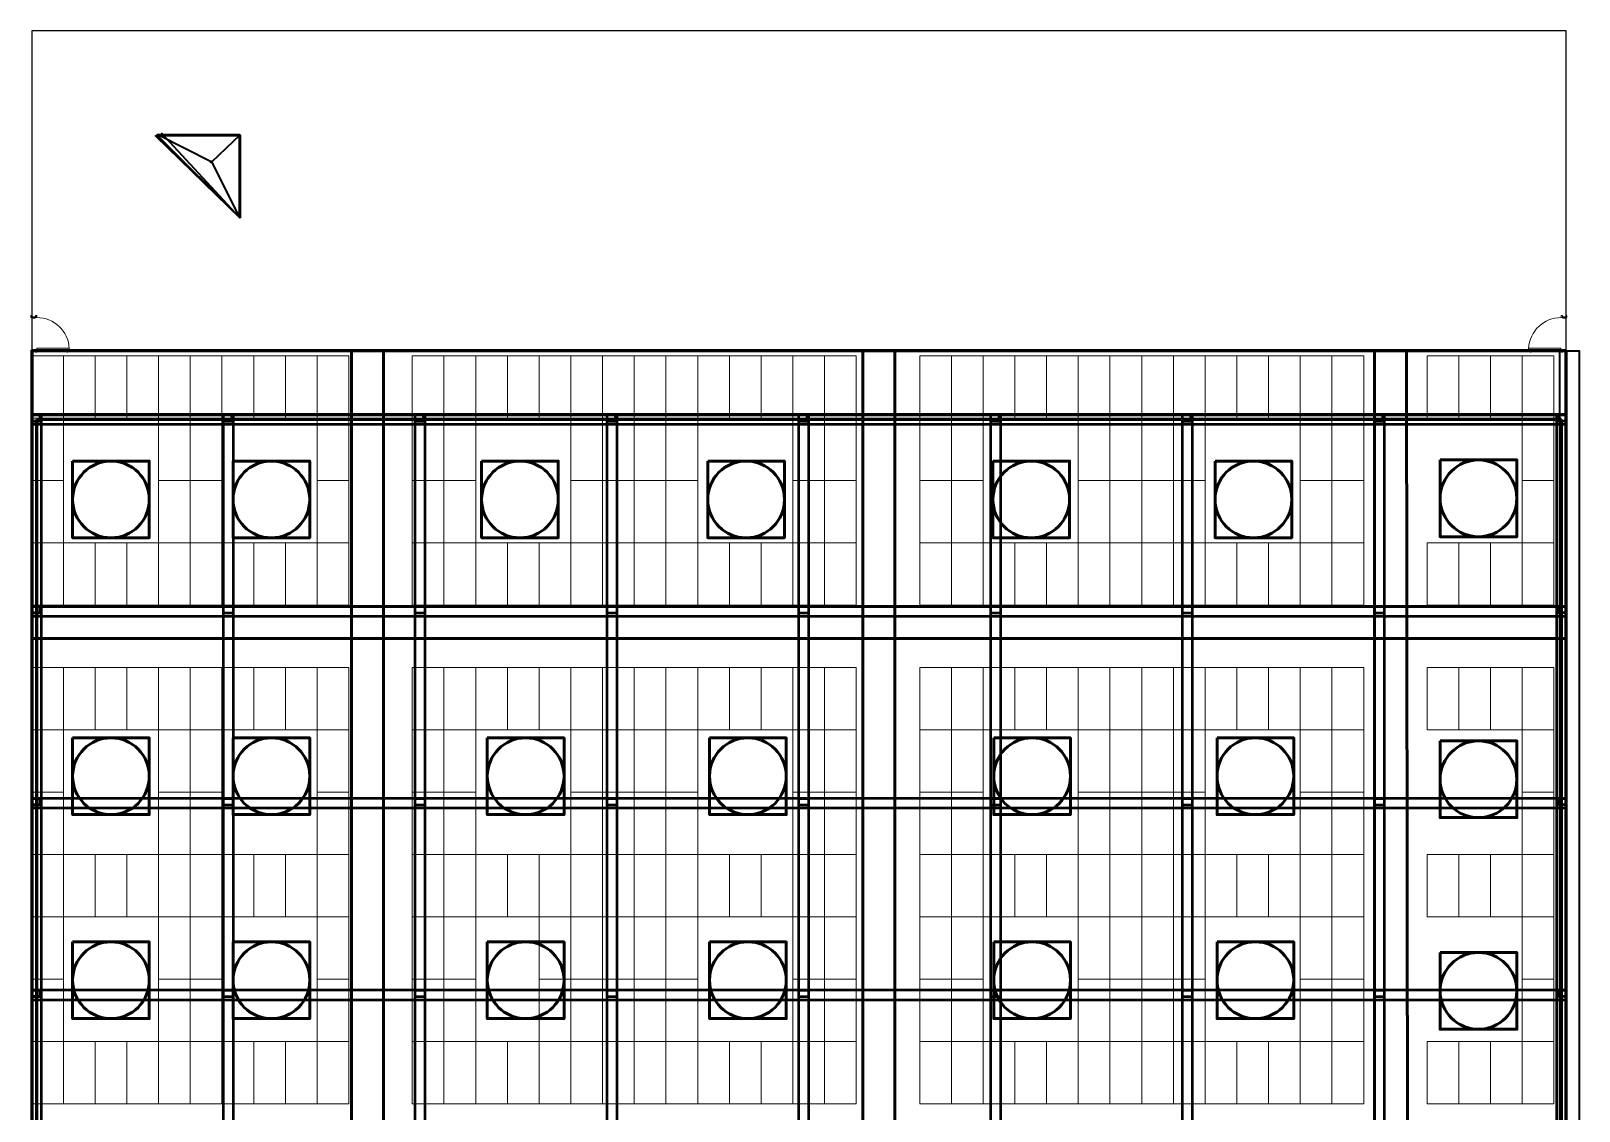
# Model space of a CAD drawing. Header units: metres. Extents: x 0 to 198, y 0 to 108.
# Drawn here: x 39.98 to 88.4, y 74.22 to 108 of the extents above; entities that cross this region are included whole.
import ezdxf

# ---------------------------------------------------------------- set-up
doc = ezdxf.new("R2010")
doc.units = ezdxf.units.M
for name, color, linetype, lineweight in [('0-Object', 7, 'Continuous', 50), ('A-AREA', 7, 'Continuous', 5), ('A-CLNG', 226, 'Continuous', 25), ('A-COLS', 1, 'Continuous', 50), ('A-ROOF', 226, 'Continuous', 53), ('A-WALL', 7, 'Continuous', 60), ('C-WALL', 7, 'Continuous', 60), ('C-WATR', 174, 'Continuous', 35), ('E-CONT', 110, 'Continuous', 9), ('E-GRND', 94, 'Continuous', 35), ('S-BEAM', 1, 'Continuous', 50), ('S-FNDN', 22, 'Continuous', 60), ('www.cadblocksfree.com', 7, 'Continuous', 5)]:
    doc.layers.add(name, color=color, linetype=linetype, lineweight=lineweight)

# ---------------------------------------------------------------- blocks, each defined once
blk = doc.blocks.new('*U16')
at = {"layer": 'S-BEAM'}
blk.add_lwpolyline([(24, 0.15), (-24, 0.15), (-24, -0.15), (24, -0.15)], close=True, dxfattribs=at)
blk = doc.blocks.new('*U17')
at = {"layer": 'S-BEAM', "color": 0, "linetype": 'ByBlock', "lineweight": -2, "transparency": 16777216}
for p in [(0, 0), (0, -6), (0, -12), (0, -18), (0, -24), (0, -30), (0, -36), (0, -42)]:
    blk.add_blockref('*U16', p, dxfattribs=at)
blk = doc.blocks.new('*U21')
at = {"layer": '0-Object'}
for points in [[(1.293, 0, -4.441), (-1.283, 0, 0.02), (1.293, 0, 0.02), (-1.293, 0, -4.441)], [(1.293, 0, -0.02), (-1.283, 0, 4.441), (1.293, 0, 4.441), (-1.293, 0, -0.02)]]:
    blk.add_polyline3d(points, dxfattribs=at)
blk = doc.blocks.new('*U18')
at = {"layer": 'E-GRND', "color": 0, "linetype": 'ByBlock', "lineweight": -2, "transparency": 16777216}
blk.add_blockref('*U21', (52, 46.707, 4.971), dxfattribs=at)
blk = doc.blocks.new('*U19')
at = {"layer": '0-Object'}
for points in [[(1.293, 0, -4.441), (-1.283, 0, 0.02), (1.293, 0, 0.02), (-1.293, 0, -4.441)], [(1.293, 0, -0.02), (-1.283, 0, 4.441), (1.293, 0, 4.441), (-1.293, 0, -0.02)]]:
    blk.add_polyline3d(points, dxfattribs=at)
blk = doc.blocks.new('*U20')
at = {"layer": 'E-GRND', "color": 0, "linetype": 'ByBlock', "lineweight": -2, "transparency": 16777216}
blk.add_blockref('*U19', (52, 46.707, 4.971), dxfattribs=at)
blk = doc.blocks.new('A$C3338b6e3')
at = {"layer": 'C-WATR'}
for p in [(0, 0), (0.6, 0.2)]:
    blk.add_line(p, (0.6, 0), dxfattribs=at)
blk = doc.blocks.new('A$C63CC0DB2')
at = {"layer": 'www.cadblocksfree.com', "lineweight": 5}
for p, q in [((-36, -13), (-36, 16)), ((-34, -13), (-34, 16)), ((16, 19), (-33, 19)), ((-33, 17), (16, 17)), ((0, 0), (0, -100)), ((17, -82), (17, 16)), ((19, 16), (19, -82)), ((891, 16), (891, -82)), ((893, -82), (893, 16)), ((894, 19), (943, 19)), ((943, 17), (894, 17)), ((910, 0), (910, -100)), ((944, -13), (944, 16)), ((946, -13), (946, 16)), ((-36, -4), (-36, -13)), ((-36, -132), (-36, -103)), ((-36, -112), (-36, -103)), ((-34, -103), (-34, -132)), ((-26, -14), (-33, -14)), ((-33, -16), (-26, -16)), ((-26, -100), (-33, -100)), ((-26, -102), (-33, -102)), ((-33, -133), (16, -133)), ((16, -135), (-33, -135)), ((-26, -16), (-26, -14)), ((-26, -100), (-26, -102)), ((0, -100), (-26, -100)), ((27, -142), (13, -142)), ((15, -33), (15, -133)), ((15, -33), (15, -33)), ((17, -33), (15, -33)), ((17, -33), (17, -132)), ((19, -82), (17, -82)), ((17, -132), (17, -95)), ((19, -43), (19, -36)), ((19, -43), (21, -43)), ((21, -43), (19, -43)), ((19, -132), (19, -94)), ((20, -91), (32, -91)), ((20, -93), (32, -93)), ((29, -93), (20, -93)), ((20, -135), (20, -149)), ((20, -142), (20, -135)), ((21, -36), (21, -43)), ((22, -33), (32, -33)), ((22, -33), (29, -33)), ((32, -35), (22, -35)), ((27, -1006), (27, -148)), ((32, -143), (62, -143)), ((33, -90), (33, -36)), ((35, -36), (35, -90)), ((67, -1006), (67, -148)), ((875, -36), (875, -90)), ((877, -90), (877, -36)), ((888, -33), (878, -33)), ((878, -35), (888, -35)), ((890, -91), (878, -91)), ((890, -93), (878, -93)), ((888, -33), (881, -33)), ((881, -93), (890, -93)), ((889, -36), (889, -43)), ((891, -43), (889, -43)), ((889, -43), (891, -43)), ((891, -43), (891, -36)), ((891, -82), (893, -82)), ((891, -132), (891, -94)), ((893, -33), (893, -132)), ((895, -33), (893, -33)), ((893, -132), (893, -95)), ((943, -133), (894, -133)), ((894, -135), (943, -135)), ((895, -33), (895, -133)), ((895, -33), (895, -33)), ((936, -100), (910, -100)), ((936, -14), (943, -14)), ((936, -16), (936, -14)), ((936, -16), (943, -16)), ((943, -100), (936, -100)), ((936, -100), (936, -102)), ((936, -102), (943, -102)), ((944, -103), (944, -132)), ((946, -4), (946, -13)), ((946, -132), (946, -103)), ((946, -112), (946, -103)), ((-43, -957), (-43, -957)), ((22, -944), (-30, -944)), ((22, -969), (-30, -969)), ((27, -932), (22, -932)), ((22, -932), (22, -944)), ((22, -944), (22, -969)), ((22, -969), (22, -982)), ((27, -982), (22, -982)), ((27, -932), (27, -982)), ((32, -1011), (62, -1011))]:
    blk.add_line(p, q, dxfattribs=at)
blk.add_circle((20, -142), 7, dxfattribs=at)
for centre, radius, start, end in [((-33, 16), 3, 90, 180), ((-33, 16), 1, 90, 180), ((16, 16), 3, 0, 90), ((16, 16), 1, 0, 90), ((894, 16), 3, 90, 180), ((894, 16), 1, 90, 180), ((943, 16), 3, 0, 90), ((943, 16), 1, 0, 90), ((-33, -13), 3, 180, 270), ((-33, -103), 3, 90, 180), ((-33, -132), 3, 180, 270), ((-33, -13), 1, 180, 270), ((-33, -103), 1, 90, 180), ((-33, -132), 1, 180, 270), ((16, -132), 1, 270, 0), ((16, -132), 3, 270, 0), ((20, -94), 3, 90, 180), ((22, -36), 3, 90, 180), ((20, -94), 1, 90, 180), ((22, -36), 1, 90, 180), ((32, -148), 5, 90, 180), ((32, -36), 3, 0, 90), ((32, -36), 1, 0, 90), ((32, -90), 1, 270, 0), ((32, -90), 3, 270, 0), ((19, -142), 870, 272.836, 0.4331), ((62, -148), 5, 0, 90), ((878, -36), 3, 90, 180), ((878, -90), 3, 180, 270), ((878, -36), 1, 90, 180), ((878, -90), 1, 180, 270), ((888, -36), 3, 0, 90), ((888, -36), 1, 0, 90), ((890, -94), 3, 0, 90), ((890, -94), 1, 0, 90), ((894, -132), 3, 180, 270), ((894, -132), 1, 180, 270), ((943, -13), 1, 270, 0), ((943, -13), 3, 270, 0), ((943, -103), 3, 0, 90), ((943, -103), 1, 0, 90), ((943, -132), 1, 270, 0), ((943, -132), 3, 270, 0), ((-30, -957), 12.5, 90, 180), ((-30, -957), 12.5, 180, 270), ((32, -1006), 5, 180, 270), ((62, -1006), 5, 270, 0)]:
    blk.add_arc(centre, radius, start, end, dxfattribs=at)

msp = doc.modelspace()

# ---------------------------------------------------------------- linework, layer by layer
for p, q in [((88, 108), (40, 108)), ((40, 108), (40, 40)), ((88, 40), (88, 108))]:
    msp.add_line(p, q)
at = {"layer": 'A-AREA'}
for p, q in [((88, 96), (40, 96)), ((40, 96), (40, 46)), ((88, 46), (88, 96))]:
    msp.add_line(p, q, dxfattribs=at)
at = {"layer": 'A-CLNG'}
for p, q in [((88, 98), (40, 98)), ((40, 98), (40, 44)), ((88, 44), (88, 98))]:
    msp.add_line(p, q, dxfattribs=at)
at = {"layer": 'A-COLS'}
for points in [[(40.25, 95.8), (40, 95.8), (40, 96), (40.25, 96)], [(46.25, 95.8), (46, 95.8), (46, 96), (46.25, 96)], [(52.25, 95.8), (52, 95.8), (52, 96), (52.25, 96)], [(58.25, 95.8), (58, 95.8), (58, 96), (58.25, 96)], [(64.25, 95.8), (64, 95.8), (64, 96), (64.25, 96)], [(70.25, 95.8), (70, 95.8), (70, 96), (70.25, 96)], [(76.25, 95.8), (76, 95.8), (76, 96), (76.25, 96)], [(82.25, 95.8), (82, 95.8), (82, 96), (82.25, 96)], [(88, 95.8), (87.75, 95.8), (87.75, 96), (88, 96)], [(40.25, 89.8), (40, 89.8), (40, 90), (40.25, 90)], [(88, 89.8), (87.75, 89.8), (87.75, 90), (88, 90)], [(40.25, 83.8), (40, 83.8), (40, 84), (40.25, 84)], [(88, 83.8), (87.75, 83.8), (87.75, 84), (88, 84)], [(40.25, 77.8), (40, 77.8), (40, 78), (40.25, 78)], [(88, 77.8), (87.75, 77.8), (87.75, 78), (88, 78)]]:
    msp.add_lwpolyline(points, close=True, dxfattribs=at)
at = {"layer": 'A-ROOF'}
for p, q in [((50, 98), (50, 51)), ((50, 98), (51, 98)), ((51, 98), (51, 44)), ((66, 98), (66, 44)), ((67, 98), (66, 98)), ((67, 44), (67, 98)), ((82, 98), (82, 44)), ((83, 98), (82, 98)), ((83.081, 44), (83, 98)), ((40, 90), (40, 89)), ((40, 90), (88, 90)), ((88, 88.985), (88, 89.985)), ((40, 89), (88, 89))]:
    msp.add_line(p, q, dxfattribs=at)
for points in [[(41.28, 94.549), (41.28, 92.149), (43.68, 92.149), (43.68, 94.549)], [(46.298, 94.549), (46.298, 92.149), (48.698, 92.149), (48.698, 94.549)], [(54.073, 94.549), (54.073, 92.149), (56.473, 92.149), (56.473, 94.549)], [(61.146, 94.549), (61.146, 92.149), (63.546, 92.149), (63.546, 94.549)], [(70.066, 94.549), (70.066, 92.149), (72.466, 92.149), (72.466, 94.549)], [(77.015, 94.549), (77.015, 92.149), (79.415, 92.149), (79.415, 94.549)], [(84.055, 94.584), (84.055, 92.184), (86.455, 92.184), (86.455, 94.584)], [(41.28, 85.893), (41.28, 83.493), (43.68, 83.493), (43.68, 85.893)], [(46.299, 85.893), (46.299, 83.493), (48.699, 83.493), (48.699, 85.893)], [(54.252, 85.893), (54.252, 83.493), (56.652, 83.493), (56.652, 85.893)], [(61.203, 85.893), (61.203, 83.493), (63.603, 83.493), (63.603, 85.893)], [(70.093, 85.893), (70.093, 83.493), (72.493, 83.493), (72.493, 85.893)], [(77.076, 85.893), (77.076, 83.493), (79.476, 83.493), (79.476, 85.893)], [(84.055, 85.797), (84.055, 83.397), (86.455, 83.397), (86.455, 85.797)], [(41.28, 79.512), (41.28, 77.112), (43.68, 77.112), (43.68, 79.512)], [(46.299, 79.512), (46.299, 77.112), (48.699, 77.112), (48.699, 79.512)], [(54.252, 79.512), (54.252, 77.112), (56.652, 77.112), (56.652, 79.512)], [(61.203, 79.512), (61.203, 77.112), (63.603, 77.112), (63.603, 79.512)], [(70.093, 79.512), (70.093, 77.112), (72.493, 77.112), (72.493, 79.512)], [(77.076, 79.512), (77.076, 77.112), (79.476, 77.112), (79.476, 79.512)], [(84.055, 79.179), (84.055, 76.779), (86.455, 76.779), (86.455, 79.179)]]:
    msp.add_lwpolyline(points, close=True, dxfattribs=at)
for centre in [(42.48, 93.349), (47.498, 93.349), (55.273, 93.349), (62.346, 93.349), (71.266, 93.349), (78.215, 93.349), (85.255, 93.384), (42.48, 84.693), (47.499, 84.693), (55.452, 84.693), (62.403, 84.693), (71.293, 84.693), (78.276, 84.693), (85.255, 84.597), (42.48, 78.312), (47.499, 78.312), (55.452, 78.312), (62.403, 78.312), (71.293, 78.312), (78.276, 78.312), (85.255, 77.979)]:
    msp.add_circle(centre, 1.2, dxfattribs=at)
at = {"layer": 'A-WALL'}
for p, q in [((88, 96), (40, 96)), ((40, 96), (40, 46)), ((88, 46), (88, 96)), ((87.85, 95.85), (40.15, 95.85)), ((40.15, 95.85), (40.15, 50.15)), ((87.85, 52), (87.85, 95.85))]:
    msp.add_line(p, q, dxfattribs=at)
at = {"layer": 'C-WATR'}
msp.add_lwpolyline([(87.8, 98), (88.4, 98), (88.4, 44), (87.8, 44)], close=True, dxfattribs=at)
at = {"layer": 'E-CONT'}
for points in [[(40, 95.893), (40.992, 95.893), (40.992, 97.843), (40, 97.843)], [(40.992, 95.893), (41.984, 95.893), (41.984, 97.843), (40.992, 97.843)], [(41.984, 95.893), (42.976, 95.893), (42.976, 97.843), (41.984, 97.843)], [(42.976, 95.893), (43.968, 95.893), (43.968, 97.843), (42.976, 97.843)], [(43.968, 95.893), (44.96, 95.893), (44.96, 97.843), (43.968, 97.843)], [(44.96, 95.893), (45.952, 95.893), (45.952, 97.843), (44.96, 97.843)], [(45.952, 95.893), (46.944, 95.893), (46.944, 97.843), (45.952, 97.843)], [(46.944, 95.893), (47.936, 95.893), (47.936, 97.843), (46.944, 97.843)], [(47.936, 95.893), (48.928, 95.893), (48.928, 97.843), (47.936, 97.843)], [(48.928, 95.893), (49.92, 95.893), (49.92, 97.843), (48.928, 97.843)], [(51.904, 95.893), (52.896, 95.893), (52.896, 97.843), (51.904, 97.843)], [(52.896, 95.893), (53.888, 95.893), (53.888, 97.843), (52.896, 97.843)], [(53.888, 95.893), (54.88, 95.893), (54.88, 97.843), (53.888, 97.843)], [(54.88, 95.893), (55.872, 95.893), (55.872, 97.843), (54.88, 97.843)], [(55.872, 95.893), (56.864, 95.893), (56.864, 97.843), (55.872, 97.843)], [(56.864, 95.893), (57.856, 95.893), (57.856, 97.843), (56.864, 97.843)], [(57.856, 95.893), (58.848, 95.893), (58.848, 97.843), (57.856, 97.843)], [(58.848, 95.893), (59.84, 95.893), (59.84, 97.843), (58.848, 97.843)], [(59.84, 95.893), (60.832, 95.893), (60.832, 97.843), (59.84, 97.843)], [(60.832, 95.893), (61.824, 95.893), (61.824, 97.843), (60.832, 97.843)], [(61.824, 95.893), (62.816, 95.893), (62.816, 97.843), (61.824, 97.843)], [(62.816, 95.893), (63.808, 95.893), (63.808, 97.843), (62.816, 97.843)], [(63.808, 95.893), (64.8, 95.893), (64.8, 97.843), (63.808, 97.843)], [(64.8, 95.893), (65.792, 95.893), (65.792, 97.843), (64.8, 97.843)], [(67.776, 95.893), (68.768, 95.893), (68.768, 97.843), (67.776, 97.843)], [(68.768, 95.893), (69.76, 95.893), (69.76, 97.843), (68.768, 97.843)], [(69.76, 95.893), (70.752, 95.893), (70.752, 97.843), (69.76, 97.843)], [(70.752, 95.893), (71.744, 95.893), (71.744, 97.843), (70.752, 97.843)], [(71.744, 95.893), (72.736, 95.893), (72.736, 97.843), (71.744, 97.843)], [(72.736, 95.893), (73.728, 95.893), (73.728, 97.843), (72.736, 97.843)], [(73.728, 95.893), (74.72, 95.893), (74.72, 97.843), (73.728, 97.843)], [(74.72, 95.893), (75.712, 95.893), (75.712, 97.843), (74.72, 97.843)], [(75.712, 95.893), (76.704, 95.893), (76.704, 97.843), (75.712, 97.843)], [(76.704, 95.893), (77.696, 95.893), (77.696, 97.843), (76.704, 97.843)], [(77.696, 95.893), (78.688, 95.893), (78.688, 97.843), (77.696, 97.843)], [(78.688, 95.893), (79.68, 95.893), (79.68, 97.843), (78.688, 97.843)], [(79.68, 95.893), (80.672, 95.893), (80.672, 97.843), (79.68, 97.843)], [(80.672, 95.893), (81.664, 95.893), (81.664, 97.843), (80.672, 97.843)], [(83.648, 95.893), (84.64, 95.893), (84.64, 97.843), (83.648, 97.843)], [(84.64, 95.893), (85.632, 95.893), (85.632, 97.843), (84.64, 97.843)], [(85.632, 95.893), (86.624, 95.893), (86.624, 97.843), (85.632, 97.843)], [(86.624, 95.893), (87.616, 95.893), (87.616, 97.843), (86.624, 97.843)], [(40, 93.943), (40.992, 93.943), (40.992, 95.893), (40, 95.893)], [(43.968, 93.943), (44.96, 93.943), (44.96, 95.893), (43.968, 95.893)], [(44.96, 93.943), (45.952, 93.943), (45.952, 95.893), (44.96, 95.893)], [(48.928, 93.943), (49.92, 93.943), (49.92, 95.893), (48.928, 95.893)], [(51.904, 93.943), (52.896, 93.943), (52.896, 95.893), (51.904, 95.893)], [(52.896, 93.943), (53.888, 93.943), (53.888, 95.893), (52.896, 95.893)], [(56.864, 93.943), (57.856, 93.943), (57.856, 95.893), (56.864, 95.893)], [(57.856, 93.943), (58.848, 93.943), (58.848, 95.893), (57.856, 95.893)], [(58.848, 93.943), (59.84, 93.943), (59.84, 95.893), (58.848, 95.893)], [(59.84, 93.943), (60.832, 93.943), (60.832, 95.893), (59.84, 95.893)], [(63.808, 93.943), (64.8, 93.943), (64.8, 95.893), (63.808, 95.893)], [(64.8, 93.943), (65.792, 93.943), (65.792, 95.893), (64.8, 95.893)], [(67.776, 93.943), (68.768, 93.943), (68.768, 95.893), (67.776, 95.893)], [(68.768, 93.943), (69.76, 93.943), (69.76, 95.893), (68.768, 95.893)], [(72.736, 93.943), (73.728, 93.943), (73.728, 95.893), (72.736, 95.893)], [(73.728, 93.943), (74.72, 93.943), (74.72, 95.893), (73.728, 95.893)], [(74.72, 93.943), (75.712, 93.943), (75.712, 95.893), (74.72, 95.893)], [(75.712, 93.943), (76.704, 93.943), (76.704, 95.893), (75.712, 95.893)], [(79.68, 93.943), (80.672, 93.943), (80.672, 95.893), (79.68, 95.893)], [(80.672, 93.943), (81.664, 93.943), (81.664, 95.893), (80.672, 95.893)], [(86.624, 93.943), (87.616, 93.943), (87.616, 95.893), (86.624, 95.893)], [(40, 91.993), (40.992, 91.993), (40.992, 93.943), (40, 93.943)], [(43.968, 91.993), (44.96, 91.993), (44.96, 93.943), (43.968, 93.943)], [(44.96, 91.993), (45.952, 91.993), (45.952, 93.943), (44.96, 93.943)], [(48.928, 91.993), (49.92, 91.993), (49.92, 93.943), (48.928, 93.943)], [(51.904, 91.993), (52.896, 91.993), (52.896, 93.943), (51.904, 93.943)], [(52.896, 91.993), (53.888, 91.993), (53.888, 93.943), (52.896, 93.943)], [(56.864, 91.993), (57.856, 91.993), (57.856, 93.943), (56.864, 93.943)], [(57.856, 91.993), (58.848, 91.993), (58.848, 93.943), (57.856, 93.943)], [(58.848, 91.993), (59.84, 91.993), (59.84, 93.943), (58.848, 93.943)], [(59.84, 91.993), (60.832, 91.993), (60.832, 93.943), (59.84, 93.943)], [(63.808, 91.993), (64.8, 91.993), (64.8, 93.943), (63.808, 93.943)], [(64.8, 91.993), (65.792, 91.993), (65.792, 93.943), (64.8, 93.943)], [(67.776, 91.993), (68.768, 91.993), (68.768, 93.943), (67.776, 93.943)], [(68.768, 91.993), (69.76, 91.993), (69.76, 93.943), (68.768, 93.943)], [(72.736, 91.993), (73.728, 91.993), (73.728, 93.943), (72.736, 93.943)], [(73.728, 91.993), (74.72, 91.993), (74.72, 93.943), (73.728, 93.943)], [(74.72, 91.993), (75.712, 91.993), (75.712, 93.943), (74.72, 93.943)], [(75.712, 91.993), (76.704, 91.993), (76.704, 93.943), (75.712, 93.943)], [(79.68, 91.993), (80.672, 91.993), (80.672, 93.943), (79.68, 93.943)], [(80.672, 91.993), (81.664, 91.993), (81.664, 93.943), (80.672, 93.943)], [(86.624, 91.993), (87.616, 91.993), (87.616, 93.943), (86.624, 93.943)], [(40, 90.043), (40.992, 90.043), (40.992, 91.993), (40, 91.993)], [(40.992, 90.043), (41.984, 90.043), (41.984, 91.993), (40.992, 91.993)], [(41.984, 90.043), (42.976, 90.043), (42.976, 91.993), (41.984, 91.993)], [(42.976, 90.043), (43.968, 90.043), (43.968, 91.993), (42.976, 91.993)], [(43.968, 90.043), (44.96, 90.043), (44.96, 91.993), (43.968, 91.993)], [(44.96, 90.043), (45.952, 90.043), (45.952, 91.993), (44.96, 91.993)], [(45.952, 90.043), (46.944, 90.043), (46.944, 91.993), (45.952, 91.993)], [(46.944, 90.043), (47.936, 90.043), (47.936, 91.993), (46.944, 91.993)], [(47.936, 90.043), (48.928, 90.043), (48.928, 91.993), (47.936, 91.993)], [(48.928, 90.043), (49.92, 90.043), (49.92, 91.993), (48.928, 91.993)], [(51.904, 90.043), (52.896, 90.043), (52.896, 91.993), (51.904, 91.993)], [(52.896, 90.043), (53.888, 90.043), (53.888, 91.993), (52.896, 91.993)], [(53.888, 90.043), (54.88, 90.043), (54.88, 91.993), (53.888, 91.993)], [(54.88, 90.043), (55.872, 90.043), (55.872, 91.993), (54.88, 91.993)], [(55.872, 90.043), (56.864, 90.043), (56.864, 91.993), (55.872, 91.993)], [(56.864, 90.043), (57.856, 90.043), (57.856, 91.993), (56.864, 91.993)], [(57.856, 90.043), (58.848, 90.043), (58.848, 91.993), (57.856, 91.993)], [(58.848, 90.043), (59.84, 90.043), (59.84, 91.993), (58.848, 91.993)], [(59.84, 90.043), (60.832, 90.043), (60.832, 91.993), (59.84, 91.993)], [(60.832, 90.043), (61.824, 90.043), (61.824, 91.993), (60.832, 91.993)], [(61.824, 90.043), (62.816, 90.043), (62.816, 91.993), (61.824, 91.993)], [(62.816, 90.043), (63.808, 90.043), (63.808, 91.993), (62.816, 91.993)], [(63.808, 90.043), (64.8, 90.043), (64.8, 91.993), (63.808, 91.993)], [(64.8, 90.043), (65.792, 90.043), (65.792, 91.993), (64.8, 91.993)], [(67.776, 90.043), (68.768, 90.043), (68.768, 91.993), (67.776, 91.993)], [(68.768, 90.043), (69.76, 90.043), (69.76, 91.993), (68.768, 91.993)], [(69.76, 90.043), (70.752, 90.043), (70.752, 91.993), (69.76, 91.993)], [(70.752, 90.043), (71.744, 90.043), (71.744, 91.993), (70.752, 91.993)], [(71.744, 90.043), (72.736, 90.043), (72.736, 91.993), (71.744, 91.993)], [(72.736, 90.043), (73.728, 90.043), (73.728, 91.993), (72.736, 91.993)], [(73.728, 90.043), (74.72, 90.043), (74.72, 91.993), (73.728, 91.993)], [(74.72, 90.043), (75.712, 90.043), (75.712, 91.993), (74.72, 91.993)], [(75.712, 90.043), (76.704, 90.043), (76.704, 91.993), (75.712, 91.993)], [(76.704, 90.043), (77.696, 90.043), (77.696, 91.993), (76.704, 91.993)], [(77.696, 90.043), (78.688, 90.043), (78.688, 91.993), (77.696, 91.993)], [(78.688, 90.043), (79.68, 90.043), (79.68, 91.993), (78.688, 91.993)], [(79.68, 90.043), (80.672, 90.043), (80.672, 91.993), (79.68, 91.993)], [(80.672, 90.043), (81.664, 90.043), (81.664, 91.993), (80.672, 91.993)], [(83.648, 90.043), (84.64, 90.043), (84.64, 91.993), (83.648, 91.993)], [(84.64, 90.043), (85.632, 90.043), (85.632, 91.993), (84.64, 91.993)], [(85.632, 90.043), (86.624, 90.043), (86.624, 91.993), (85.632, 91.993)], [(86.624, 90.043), (87.616, 90.043), (87.616, 91.993), (86.624, 91.993)], [(40, 86.143), (40.992, 86.143), (40.992, 88.093), (40, 88.093)], [(40.992, 86.143), (41.984, 86.143), (41.984, 88.093), (40.992, 88.093)], [(41.984, 86.143), (42.976, 86.143), (42.976, 88.093), (41.984, 88.093)], [(42.976, 86.143), (43.968, 86.143), (43.968, 88.093), (42.976, 88.093)], [(43.968, 86.143), (44.96, 86.143), (44.96, 88.093), (43.968, 88.093)], [(44.96, 86.143), (45.952, 86.143), (45.952, 88.093), (44.96, 88.093)], [(45.952, 86.143), (46.944, 86.143), (46.944, 88.093), (45.952, 88.093)], [(46.944, 86.143), (47.936, 86.143), (47.936, 88.093), (46.944, 88.093)], [(47.936, 86.143), (48.928, 86.143), (48.928, 88.093), (47.936, 88.093)], [(48.928, 86.143), (49.92, 86.143), (49.92, 88.093), (48.928, 88.093)], [(51.904, 86.143), (52.896, 86.143), (52.896, 88.093), (51.904, 88.093)], [(52.896, 86.143), (53.888, 86.143), (53.888, 88.093), (52.896, 88.093)], [(53.888, 86.143), (54.88, 86.143), (54.88, 88.093), (53.888, 88.093)], [(54.88, 86.143), (55.872, 86.143), (55.872, 88.093), (54.88, 88.093)], [(55.872, 86.143), (56.864, 86.143), (56.864, 88.093), (55.872, 88.093)], [(56.864, 86.143), (57.856, 86.143), (57.856, 88.093), (56.864, 88.093)], [(57.856, 86.143), (58.848, 86.143), (58.848, 88.093), (57.856, 88.093)], [(58.848, 86.143), (59.84, 86.143), (59.84, 88.093), (58.848, 88.093)], [(59.84, 86.143), (60.832, 86.143), (60.832, 88.093), (59.84, 88.093)], [(60.832, 86.143), (61.824, 86.143), (61.824, 88.093), (60.832, 88.093)], [(61.824, 86.143), (62.816, 86.143), (62.816, 88.093), (61.824, 88.093)], [(62.816, 86.143), (63.808, 86.143), (63.808, 88.093), (62.816, 88.093)], [(63.808, 86.143), (64.8, 86.143), (64.8, 88.093), (63.808, 88.093)], [(64.8, 86.143), (65.792, 86.143), (65.792, 88.093), (64.8, 88.093)], [(67.776, 86.143), (68.768, 86.143), (68.768, 88.093), (67.776, 88.093)], [(68.768, 86.143), (69.76, 86.143), (69.76, 88.093), (68.768, 88.093)], [(69.76, 86.143), (70.752, 86.143), (70.752, 88.093), (69.76, 88.093)], [(70.752, 86.143), (71.744, 86.143), (71.744, 88.093), (70.752, 88.093)], [(71.744, 86.143), (72.736, 86.143), (72.736, 88.093), (71.744, 88.093)], [(72.736, 86.143), (73.728, 86.143), (73.728, 88.093), (72.736, 88.093)], [(73.728, 86.143), (74.72, 86.143), (74.72, 88.093), (73.728, 88.093)], [(74.72, 86.143), (75.712, 86.143), (75.712, 88.093), (74.72, 88.093)], [(75.712, 86.143), (76.704, 86.143), (76.704, 88.093), (75.712, 88.093)], [(76.704, 86.143), (77.696, 86.143), (77.696, 88.093), (76.704, 88.093)], [(77.696, 86.143), (78.688, 86.143), (78.688, 88.093), (77.696, 88.093)], [(78.688, 86.143), (79.68, 86.143), (79.68, 88.093), (78.688, 88.093)], [(79.68, 86.143), (80.672, 86.143), (80.672, 88.093), (79.68, 88.093)], [(80.672, 86.143), (81.664, 86.143), (81.664, 88.093), (80.672, 88.093)], [(83.648, 86.143), (84.64, 86.143), (84.64, 88.093), (83.648, 88.093)], [(84.64, 86.143), (85.632, 86.143), (85.632, 88.093), (84.64, 88.093)], [(85.632, 86.143), (86.624, 86.143), (86.624, 88.093), (85.632, 88.093)], [(86.624, 86.143), (87.616, 86.143), (87.616, 88.093), (86.624, 88.093)], [(40, 84.193), (40.992, 84.193), (40.992, 86.143), (40, 86.143)], [(43.968, 84.193), (44.96, 84.193), (44.96, 86.143), (43.968, 86.143)], [(44.96, 84.193), (45.952, 84.193), (45.952, 86.143), (44.96, 86.143)], [(48.928, 84.193), (49.92, 84.193), (49.92, 86.143), (48.928, 86.143)], [(51.904, 84.193), (52.896, 84.193), (52.896, 86.143), (51.904, 86.143)], [(52.896, 84.193), (53.888, 84.193), (53.888, 86.143), (52.896, 86.143)], [(56.864, 84.193), (57.856, 84.193), (57.856, 86.143), (56.864, 86.143)], [(57.856, 84.193), (58.848, 84.193), (58.848, 86.143), (57.856, 86.143)], [(58.848, 84.193), (59.84, 84.193), (59.84, 86.143), (58.848, 86.143)], [(59.84, 84.193), (60.832, 84.193), (60.832, 86.143), (59.84, 86.143)], [(63.808, 84.193), (64.8, 84.193), (64.8, 86.143), (63.808, 86.143)], [(64.8, 84.193), (65.792, 84.193), (65.792, 86.143), (64.8, 86.143)], [(67.776, 84.193), (68.768, 84.193), (68.768, 86.143), (67.776, 86.143)], [(68.768, 84.193), (69.76, 84.193), (69.76, 86.143), (68.768, 86.143)], [(72.736, 84.193), (73.728, 84.193), (73.728, 86.143), (72.736, 86.143)], [(73.728, 84.193), (74.72, 84.193), (74.72, 86.143), (73.728, 86.143)], [(74.72, 84.193), (75.712, 84.193), (75.712, 86.143), (74.72, 86.143)], [(75.712, 84.193), (76.704, 84.193), (76.704, 86.143), (75.712, 86.143)], [(79.68, 84.193), (80.672, 84.193), (80.672, 86.143), (79.68, 86.143)], [(80.672, 84.193), (81.664, 84.193), (81.664, 86.143), (80.672, 86.143)], [(86.624, 84.193), (87.616, 84.193), (87.616, 86.143), (86.624, 86.143)], [(40, 82.243), (40.992, 82.243), (40.992, 84.193), (40, 84.193)], [(43.968, 82.243), (44.96, 82.243), (44.96, 84.193), (43.968, 84.193)], [(44.96, 82.243), (45.952, 82.243), (45.952, 84.193), (44.96, 84.193)], [(48.928, 82.243), (49.92, 82.243), (49.92, 84.193), (48.928, 84.193)], [(51.904, 82.243), (52.896, 82.243), (52.896, 84.193), (51.904, 84.193)], [(52.896, 82.243), (53.888, 82.243), (53.888, 84.193), (52.896, 84.193)], [(56.864, 82.243), (57.856, 82.243), (57.856, 84.193), (56.864, 84.193)], [(57.856, 82.243), (58.848, 82.243), (58.848, 84.193), (57.856, 84.193)], [(58.848, 82.243), (59.84, 82.243), (59.84, 84.193), (58.848, 84.193)], [(59.84, 82.243), (60.832, 82.243), (60.832, 84.193), (59.84, 84.193)], [(63.808, 82.243), (64.8, 82.243), (64.8, 84.193), (63.808, 84.193)], [(64.8, 82.243), (65.792, 82.243), (65.792, 84.193), (64.8, 84.193)], [(67.776, 82.243), (68.768, 82.243), (68.768, 84.193), (67.776, 84.193)], [(68.768, 82.243), (69.76, 82.243), (69.76, 84.193), (68.768, 84.193)], [(72.736, 82.243), (73.728, 82.243), (73.728, 84.193), (72.736, 84.193)], [(73.728, 82.243), (74.72, 82.243), (74.72, 84.193), (73.728, 84.193)], [(74.72, 82.243), (75.712, 82.243), (75.712, 84.193), (74.72, 84.193)], [(75.712, 82.243), (76.704, 82.243), (76.704, 84.193), (75.712, 84.193)], [(79.68, 82.243), (80.672, 82.243), (80.672, 84.193), (79.68, 84.193)], [(80.672, 82.243), (81.664, 82.243), (81.664, 84.193), (80.672, 84.193)], [(86.624, 82.243), (87.616, 82.243), (87.616, 84.193), (86.624, 84.193)], [(40, 80.293), (40.992, 80.293), (40.992, 82.243), (40, 82.243)], [(40.992, 80.293), (41.984, 80.293), (41.984, 82.243), (40.992, 82.243)], [(41.984, 80.293), (42.976, 80.293), (42.976, 82.243), (41.984, 82.243)], [(42.976, 80.293), (43.968, 80.293), (43.968, 82.243), (42.976, 82.243)], [(43.968, 80.293), (44.96, 80.293), (44.96, 82.243), (43.968, 82.243)], [(44.96, 80.293), (45.952, 80.293), (45.952, 82.243), (44.96, 82.243)], [(45.952, 80.293), (46.944, 80.293), (46.944, 82.243), (45.952, 82.243)], [(46.944, 80.293), (47.936, 80.293), (47.936, 82.243), (46.944, 82.243)], [(47.936, 80.293), (48.928, 80.293), (48.928, 82.243), (47.936, 82.243)], [(48.928, 80.293), (49.92, 80.293), (49.92, 82.243), (48.928, 82.243)], [(51.904, 80.293), (52.896, 80.293), (52.896, 82.243), (51.904, 82.243)], [(52.896, 80.293), (53.888, 80.293), (53.888, 82.243), (52.896, 82.243)], [(53.888, 80.293), (54.88, 80.293), (54.88, 82.243), (53.888, 82.243)], [(54.88, 80.293), (55.872, 80.293), (55.872, 82.243), (54.88, 82.243)], [(55.872, 80.293), (56.864, 80.293), (56.864, 82.243), (55.872, 82.243)], [(56.864, 80.293), (57.856, 80.293), (57.856, 82.243), (56.864, 82.243)], [(57.856, 80.293), (58.848, 80.293), (58.848, 82.243), (57.856, 82.243)], [(58.848, 80.293), (59.84, 80.293), (59.84, 82.243), (58.848, 82.243)], [(59.84, 80.293), (60.832, 80.293), (60.832, 82.243), (59.84, 82.243)], [(60.832, 80.293), (61.824, 80.293), (61.824, 82.243), (60.832, 82.243)], [(61.824, 80.293), (62.816, 80.293), (62.816, 82.243), (61.824, 82.243)], [(62.816, 80.293), (63.808, 80.293), (63.808, 82.243), (62.816, 82.243)], [(63.808, 80.293), (64.8, 80.293), (64.8, 82.243), (63.808, 82.243)], [(64.8, 80.293), (65.792, 80.293), (65.792, 82.243), (64.8, 82.243)], [(67.776, 80.293), (68.768, 80.293), (68.768, 82.243), (67.776, 82.243)], [(68.768, 80.293), (69.76, 80.293), (69.76, 82.243), (68.768, 82.243)], [(69.76, 80.293), (70.752, 80.293), (70.752, 82.243), (69.76, 82.243)], [(70.752, 80.293), (71.744, 80.293), (71.744, 82.243), (70.752, 82.243)], [(71.744, 80.293), (72.736, 80.293), (72.736, 82.243), (71.744, 82.243)], [(72.736, 80.293), (73.728, 80.293), (73.728, 82.243), (72.736, 82.243)], [(73.728, 80.293), (74.72, 80.293), (74.72, 82.243), (73.728, 82.243)], [(74.72, 80.293), (75.712, 80.293), (75.712, 82.243), (74.72, 82.243)], [(75.712, 80.293), (76.704, 80.293), (76.704, 82.243), (75.712, 82.243)], [(76.704, 80.293), (77.696, 80.293), (77.696, 82.243), (76.704, 82.243)], [(77.696, 80.293), (78.688, 80.293), (78.688, 82.243), (77.696, 82.243)], [(78.688, 80.293), (79.68, 80.293), (79.68, 82.243), (78.688, 82.243)], [(79.68, 80.293), (80.672, 80.293), (80.672, 82.243), (79.68, 82.243)], [(80.672, 80.293), (81.664, 80.293), (81.664, 82.243), (80.672, 82.243)], [(83.648, 80.293), (84.64, 80.293), (84.64, 82.243), (83.648, 82.243)], [(84.64, 80.293), (85.632, 80.293), (85.632, 82.243), (84.64, 82.243)], [(85.632, 80.293), (86.624, 80.293), (86.624, 82.243), (85.632, 82.243)], [(86.624, 80.293), (87.616, 80.293), (87.616, 82.243), (86.624, 82.243)], [(40, 78.343), (40.992, 78.343), (40.992, 80.293), (40, 80.293)], [(43.968, 78.343), (44.96, 78.343), (44.96, 80.293), (43.968, 80.293)], [(44.96, 78.343), (45.952, 78.343), (45.952, 80.293), (44.96, 80.293)], [(48.928, 78.343), (49.92, 78.343), (49.92, 80.293), (48.928, 80.293)], [(51.904, 78.343), (52.896, 78.343), (52.896, 80.293), (51.904, 80.293)], [(52.896, 78.343), (53.888, 78.343), (53.888, 80.293), (52.896, 80.293)], [(55.872, 78.343), (56.864, 78.343), (56.864, 80.293), (55.872, 80.293)], [(56.864, 78.343), (57.856, 78.343), (57.856, 80.293), (56.864, 80.293)], [(57.856, 78.343), (58.848, 78.343), (58.848, 80.293), (57.856, 80.293)], [(58.848, 78.343), (59.84, 78.343), (59.84, 80.293), (58.848, 80.293)], [(59.84, 78.343), (60.832, 78.343), (60.832, 80.293), (59.84, 80.293)], [(63.808, 78.343), (64.8, 78.343), (64.8, 80.293), (63.808, 80.293)], [(64.8, 78.343), (65.792, 78.343), (65.792, 80.293), (64.8, 80.293)], [(67.776, 78.343), (68.768, 78.343), (68.768, 80.293), (67.776, 80.293)], [(68.768, 78.343), (69.76, 78.343), (69.76, 80.293), (68.768, 80.293)], [(72.736, 78.343), (73.728, 78.343), (73.728, 80.293), (72.736, 80.293)], [(73.728, 78.343), (74.72, 78.343), (74.72, 80.293), (73.728, 80.293)], [(74.72, 78.343), (75.712, 78.343), (75.712, 80.293), (74.72, 80.293)], [(75.712, 78.343), (76.704, 78.343), (76.704, 80.293), (75.712, 80.293)], [(79.68, 78.343), (80.672, 78.343), (80.672, 80.293), (79.68, 80.293)], [(80.672, 78.343), (81.664, 78.343), (81.664, 80.293), (80.672, 80.293)], [(86.624, 78.343), (87.616, 78.343), (87.616, 80.293), (86.624, 80.293)], [(40, 76.393), (40.992, 76.393), (40.992, 78.343), (40, 78.343)], [(43.968, 76.393), (44.96, 76.393), (44.96, 78.343), (43.968, 78.343)], [(44.96, 76.393), (45.952, 76.393), (45.952, 78.343), (44.96, 78.343)], [(48.928, 76.393), (49.92, 76.393), (49.92, 78.343), (48.928, 78.343)], [(51.904, 76.393), (52.896, 76.393), (52.896, 78.343), (51.904, 78.343)], [(52.896, 76.393), (53.888, 76.393), (53.888, 78.343), (52.896, 78.343)], [(55.872, 76.393), (56.864, 76.393), (56.864, 78.343), (55.872, 78.343)], [(56.864, 76.393), (57.856, 76.393), (57.856, 78.343), (56.864, 78.343)], [(57.856, 76.393), (58.848, 76.393), (58.848, 78.343), (57.856, 78.343)], [(58.848, 76.393), (59.84, 76.393), (59.84, 78.343), (58.848, 78.343)], [(59.84, 76.393), (60.832, 76.393), (60.832, 78.343), (59.84, 78.343)], [(63.808, 76.393), (64.8, 76.393), (64.8, 78.343), (63.808, 78.343)], [(64.8, 76.393), (65.792, 76.393), (65.792, 78.343), (64.8, 78.343)], [(67.776, 76.393), (68.768, 76.393), (68.768, 78.343), (67.776, 78.343)], [(68.768, 76.393), (69.76, 76.393), (69.76, 78.343), (68.768, 78.343)], [(72.736, 76.393), (73.728, 76.393), (73.728, 78.343), (72.736, 78.343)], [(73.728, 76.393), (74.72, 76.393), (74.72, 78.343), (73.728, 78.343)], [(74.72, 76.393), (75.712, 76.393), (75.712, 78.343), (74.72, 78.343)], [(75.712, 76.393), (76.704, 76.393), (76.704, 78.343), (75.712, 78.343)], [(79.68, 76.393), (80.672, 76.393), (80.672, 78.343), (79.68, 78.343)], [(80.672, 76.393), (81.664, 76.393), (81.664, 78.343), (80.672, 78.343)], [(86.624, 76.393), (87.616, 76.393), (87.616, 78.343), (86.624, 78.343)], [(40, 74.443), (40.992, 74.443), (40.992, 76.393), (40, 76.393)], [(40.992, 74.443), (41.984, 74.443), (41.984, 76.393), (40.992, 76.393)], [(41.984, 74.443), (42.976, 74.443), (42.976, 76.393), (41.984, 76.393)], [(42.976, 74.443), (43.968, 74.443), (43.968, 76.393), (42.976, 76.393)], [(43.968, 74.443), (44.96, 74.443), (44.96, 76.393), (43.968, 76.393)], [(44.96, 74.443), (45.952, 74.443), (45.952, 76.393), (44.96, 76.393)], [(45.952, 74.443), (46.944, 74.443), (46.944, 76.393), (45.952, 76.393)], [(46.944, 74.443), (47.936, 74.443), (47.936, 76.393), (46.944, 76.393)], [(47.936, 74.443), (48.928, 74.443), (48.928, 76.393), (47.936, 76.393)], [(48.928, 74.443), (49.92, 74.443), (49.92, 76.393), (48.928, 76.393)], [(51.904, 74.443), (52.896, 74.443), (52.896, 76.393), (51.904, 76.393)], [(52.896, 74.443), (53.888, 74.443), (53.888, 76.393), (52.896, 76.393)], [(53.888, 74.443), (54.88, 74.443), (54.88, 76.393), (53.888, 76.393)], [(54.88, 74.443), (55.872, 74.443), (55.872, 76.393), (54.88, 76.393)], [(55.872, 74.443), (56.864, 74.443), (56.864, 76.393), (55.872, 76.393)], [(56.864, 74.443), (57.856, 74.443), (57.856, 76.393), (56.864, 76.393)], [(57.856, 74.443), (58.848, 74.443), (58.848, 76.393), (57.856, 76.393)], [(58.848, 74.443), (59.84, 74.443), (59.84, 76.393), (58.848, 76.393)], [(59.84, 74.443), (60.832, 74.443), (60.832, 76.393), (59.84, 76.393)], [(60.832, 74.443), (61.824, 74.443), (61.824, 76.393), (60.832, 76.393)], [(61.824, 74.443), (62.816, 74.443), (62.816, 76.393), (61.824, 76.393)], [(62.816, 74.443), (63.808, 74.443), (63.808, 76.393), (62.816, 76.393)], [(63.808, 74.443), (64.8, 74.443), (64.8, 76.393), (63.808, 76.393)], [(64.8, 74.443), (65.792, 74.443), (65.792, 76.393), (64.8, 76.393)], [(67.776, 74.443), (68.768, 74.443), (68.768, 76.393), (67.776, 76.393)], [(68.768, 74.443), (69.76, 74.443), (69.76, 76.393), (68.768, 76.393)], [(69.76, 74.443), (70.752, 74.443), (70.752, 76.393), (69.76, 76.393)], [(70.752, 74.443), (71.744, 74.443), (71.744, 76.393), (70.752, 76.393)], [(71.744, 74.443), (72.736, 74.443), (72.736, 76.393), (71.744, 76.393)], [(72.736, 74.443), (73.728, 74.443), (73.728, 76.393), (72.736, 76.393)], [(73.728, 74.443), (74.72, 74.443), (74.72, 76.393), (73.728, 76.393)], [(74.72, 74.443), (75.712, 74.443), (75.712, 76.393), (74.72, 76.393)], [(75.712, 74.443), (76.704, 74.443), (76.704, 76.393), (75.712, 76.393)], [(76.704, 74.443), (77.696, 74.443), (77.696, 76.393), (76.704, 76.393)], [(77.696, 74.443), (78.688, 74.443), (78.688, 76.393), (77.696, 76.393)], [(78.688, 74.443), (79.68, 74.443), (79.68, 76.393), (78.688, 76.393)], [(79.68, 74.443), (80.672, 74.443), (80.672, 76.393), (79.68, 76.393)], [(80.672, 74.443), (81.664, 74.443), (81.664, 76.393), (80.672, 76.393)], [(83.648, 74.443), (84.64, 74.443), (84.64, 76.393), (83.648, 76.393)], [(84.64, 74.443), (85.632, 74.443), (85.632, 76.393), (84.64, 76.393)], [(85.632, 74.443), (86.624, 74.443), (86.624, 76.393), (85.632, 76.393)], [(86.624, 74.443), (87.616, 74.443), (87.616, 76.393), (86.624, 76.393)]]:
    msp.add_lwpolyline(points, close=True, dxfattribs=at)
at = {"layer": 'E-GRND'}
for p, q in [((43.969, 104.751, 9.411), (45.63, 103.907, 13.275)), ((46.506, 104.743, 9.411), (45.63, 103.907, 13.275)), ((46.506, 102.168, 9.411), (45.63, 103.907, 13.275)), ((45.63, 103.907, 13.525), (45.63, 103.907, 14.05))]:
    msp.add_line(p, q, dxfattribs=at)
for points in [[(46.506, 102.157, 0.53), (43.874, 104.723, 5.008), (46.506, 102.16, 4.954), (44.057, 104.8, 0.49)], [(46.506, 102.157, 4.95), (43.92, 104.743, 9.411), (46.506, 102.168, 9.411), (43.874, 104.723, 5.008)]]:
    msp.add_polyline3d(points, dxfattribs=at)
msp.add_circle((45.61, 103.907, 13.709), 0.02, dxfattribs=at)
at = {"layer": 'S-BEAM'}
for p, q in [((82, 53.8), (82, 96)), ((82, 96), (82.3, 95.999)), ((82.3, 95.999), (82.3, 53.8)), ((88, 96), (87.7, 96)), ((87.7, 96), (87.7, 46)), ((88, 96), (88, 46)), ((40.001, 95.8), (40.3, 95.8)), ((46.001, 95.8), (46.3, 95.8)), ((52.001, 95.8), (52.3, 95.8)), ((58.001, 95.8), (58.3, 95.8)), ((64.001, 95.8), (64.3, 95.8)), ((70.001, 95.8), (70.3, 95.8)), ((76.001, 95.8), (76.3, 95.8)), ((82.001, 95.8), (82.3, 95.8)), ((88, 95.8), (87.7, 95.8)), ((40, 90), (40.3, 90)), ((40, 89.8), (40.3, 89.8)), ((46, 90), (46.3, 90)), ((46, 89.8), (46.3, 89.8)), ((52, 90), (52.3, 90)), ((52, 89.8), (52.3, 89.8)), ((58, 90), (58.3, 90)), ((58, 89.8), (58.3, 89.8)), ((64, 90), (64.3, 90)), ((64, 89.8), (64.3, 89.8)), ((70, 90), (70.3, 90)), ((70, 89.8), (70.3, 89.8)), ((76, 90), (76.3, 90)), ((76, 89.8), (76.3, 89.8)), ((82, 90), (82.3, 90)), ((82, 89.8), (82.3, 89.8)), ((88, 90), (87.7, 90)), ((88, 89.8), (87.7, 89.8)), ((40, 84), (40.3, 84)), ((40, 83.8), (40.3, 83.8)), ((46, 84), (46.3, 84)), ((46, 83.8), (46.3, 83.8)), ((52, 84), (52.3, 84)), ((52, 83.8), (52.3, 83.8)), ((58, 84), (58.3, 84)), ((58, 83.8), (58.3, 83.8)), ((64, 84), (64.3, 84)), ((64, 83.8), (64.3, 83.8)), ((70, 84), (70.3, 84)), ((70, 83.8), (70.3, 83.8)), ((76, 84), (76.3, 84)), ((76, 83.8), (76.3, 83.8)), ((82, 84), (82.3, 84)), ((82, 83.8), (82.3, 83.8)), ((88, 84), (87.7, 84)), ((88, 83.8), (87.7, 83.8)), ((40, 78), (40.3, 78)), ((46, 78), (46.3, 78)), ((52, 78), (52.3, 78)), ((58, 78), (58.3, 78)), ((64, 78), (64.3, 78)), ((70, 78), (70.3, 78)), ((76, 78), (76.3, 78)), ((82, 78), (82.3, 78)), ((88, 78), (87.7, 78)), ((40, 77.8), (40.3, 77.8)), ((46, 77.8), (46.3, 77.8)), ((52, 77.8), (52.3, 77.8)), ((58, 77.8), (58.3, 77.8)), ((64, 77.8), (64.3, 77.8)), ((70, 77.8), (70.3, 77.8)), ((76, 77.8), (76.3, 77.8)), ((82, 77.8), (82.3, 77.8)), ((88, 77.8), (87.7, 77.8))]:
    msp.add_line(p, q, dxfattribs=at)
for points in [[(40.3, 95.999), (40.3, 47.8), (40, 47.8), (40, 96)], [(46.3, 95.999), (46.3, 47.8), (46, 47.8), (46, 96)], [(52.3, 95.999), (52.3, 47.8), (52, 47.8), (52, 96)], [(58.3, 95.999), (58.3, 47.8), (58, 47.8), (58, 96)], [(64.3, 95.999), (64.3, 47.8), (64, 47.8), (64, 96)], [(70.3, 95.999), (70.3, 47.8), (70, 47.8), (70, 96)], [(76.3, 95.999), (76.3, 47.8), (76, 47.8), (76, 96)]]:
    msp.add_lwpolyline(points, close=True, dxfattribs=at)
at = {"layer": 'S-FNDN'}
for p, q in [((40, 98), (40, 44)), ((88, 98), (40, 98)), ((88, 44), (88, 98))]:
    msp.add_line(p, q, dxfattribs=at)

# ---------------------------------------------------------------- block references
at = {"layer": 'C-WALL', "yscale": 0.00116349837812556, "zscale": 0.00116349837812556}
for p, xscale, rotation in [((40, 98), 0.00116349837812556, 90.04203655297826), ((88, 98), -0.00116349837812556, 269.9579634470218)]:
    msp.add_blockref('A$C63CC0DB2', p, dxfattribs=dict(at, xscale=xscale, rotation=rotation))
at = {"layer": 'C-WALL', "xscale": 0.001, "yscale": 0.001, "zscale": 0.001}
msp.add_blockref('A$C3338b6e3', (87.8, 92.858), dxfattribs=at)
at = {"layer": 'E-GRND'}
for name, p, rotation in [('*U20', (97.213, 151.45), 180), ('*U18', (93.213, 51.45), 90)]:
    msp.add_blockref(name, p, dxfattribs=dict(at, rotation=rotation))
at = {"layer": 'S-BEAM'}
msp.add_blockref('*U17', (64, 95.85), dxfattribs=at)

doc.saveas('drawing.dxf')
